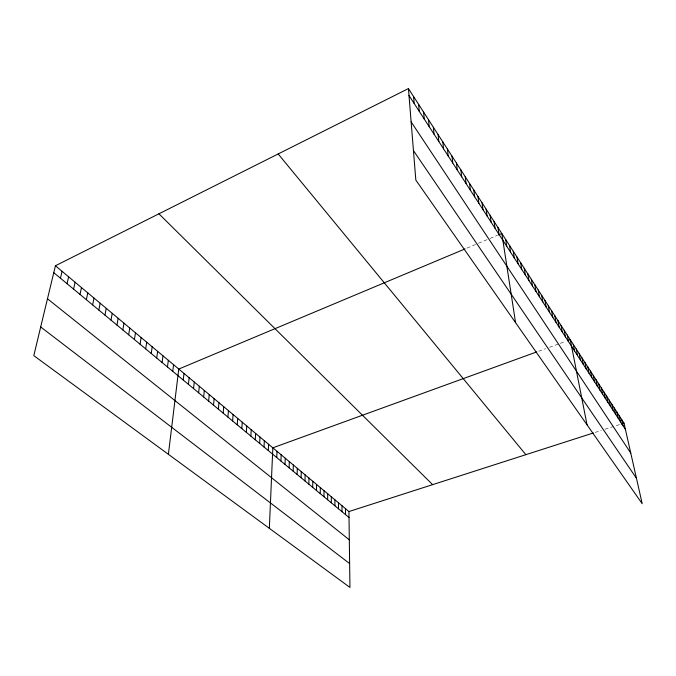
<?xml version="1.0" encoding="UTF-8"?>
<svg xmlns="http://www.w3.org/2000/svg" width="676" height="676" viewBox="0 0 676 676"><rect width="100%" height="100%" fill="white"/><g stroke="black" fill="none" stroke-linecap="round" stroke-linejoin="round"><path stroke-width="0.51" stroke-dasharray="3.38 2.54" d="M466.981 248.1L475.591 244.492M478.481 243.275L489.12 238.814M490.092 238.408L497.409 235.332M538.679 351.216L545.524 348.731M549.453 347.303L559.322 343.712M560.311 343.349L565.837 341.346M595.142 432.412L601.395 430.401M604.986 429.243L620.365 424.3"/><path stroke-width="1.01" d="M327.666 499.792L327.674 493.742M323.981 496.742L324.015 490.675M320.263 493.657L320.306 487.573M316.512 490.539L316.571 484.438M312.718 487.396L312.794 481.278M308.881 484.219L308.983 478.084M305.011 481.008L305.121 474.856M301.099 477.763L301.234 471.594M297.144 474.484L297.296 468.307M293.156 471.172L293.325 464.978M289.125 467.834L289.311 461.615M285.044 464.454L285.255 458.218M280.929 461.04L281.157 454.787M276.763 457.584L277.016 451.323M269.335 528.319L272.834 447.816L536.736 351.917M268.313 450.571L268.6 444.276M264.012 447.013L264.333 440.701M259.668 443.405L260.006 437.076M255.283 439.772L255.646 433.426M250.847 436.088L251.227 429.725M246.36 432.37L246.765 425.99M241.822 428.609L242.253 422.213M237.234 424.807L237.698 418.393M232.603 420.962L233.085 414.532M227.913 417.075L228.42 410.628M223.173 413.146L223.705 406.682M218.373 409.166L218.94 402.685M213.523 405.144L214.115 398.646M208.622 401.079L209.239 394.564M203.653 396.964L204.304 390.432M198.634 392.798L199.319 386.258M193.556 388.59L194.266 382.033M188.418 384.331L189.162 377.757M183.221 380.022L183.999 373.431M168.392 454.314L178.768 369.054L465.08 248.903M172.743 371.327L173.58 364.702M167.462 366.95L168.332 360.308M162.113 362.513L163.017 355.863M156.705 358.026L157.643 351.359M151.23 353.489L152.201 346.805M145.686 348.892L146.7 342.191M140.076 344.245L141.123 337.527M134.406 339.538L135.487 332.812M128.66 334.772L129.784 328.029M122.838 329.947L124.004 323.187M116.948 325.063L118.156 318.295M110.991 320.12L112.233 313.334M104.949 315.117L106.233 308.315M98.831 310.039L100.166 303.228M92.646 304.91L94.015 298.082M86.367 299.705L87.787 292.869M80.013 294.44L81.483 287.587M73.583 289.1L75.095 282.238M67.059 283.692L68.622 276.814M60.451 278.216L62.065 271.329M55.424 265.761L33.8 355.635L349.948 587.427L348.934 511.546L55.424 265.761L408.439 88.573L624.007 423.134L642.2 503.713L415.833 180.086L408.439 88.573M498.288 234.969L501.812 233.49L515.577 322.689M567.612 340.704L570.274 339.732L587.047 424.866M348.934 511.546L593.359 432.986M621.278 424.013L624.007 423.134M40.695 326.964L349.636 563.59M47.481 298.784L349.315 539.82M53.759 272.665L349.019 517.495M158.928 213.81L432.632 484.65M278.174 153.959L525.86 454.678M413.45 150.596L636.454 478.278M411.135 121.883L630.759 453.03M408.997 95.51L625.427 429.412M621.599 419.39L623.01 425.686M619.157 415.605L620.568 421.917M616.698 411.785L618.101 418.114M614.205 407.915L615.608 414.261M611.687 404.011L613.081 410.366M609.135 400.057L610.529 406.437M606.566 396.06L607.952 402.457M603.964 392.021L605.341 398.426M601.327 387.94L602.705 394.353M598.666 383.799L600.034 390.238M595.97 379.625L597.33 386.072M593.249 375.391L594.601 381.864M590.494 371.116L591.838 377.597M587.706 366.789L589.049 373.287M584.884 362.412L586.219 368.927M582.028 357.984L583.354 364.516M579.138 353.506L580.464 360.046M576.222 348.968L577.532 355.525M573.265 344.38L574.566 350.954M567.24 335.034L568.533 341.634M564.173 330.277L565.457 336.893M561.072 325.46L562.347 332.093M557.928 320.585L559.196 327.226M554.751 315.65L556.002 322.308M551.532 310.647L552.774 317.323M548.27 305.586L549.503 312.278M544.966 300.465L546.191 307.166M541.62 295.277L542.828 301.986M538.231 290.012L539.431 296.739M534.8 284.689L535.992 291.432M531.328 279.298L532.502 286.049M527.804 273.831L528.97 280.599M524.238 268.296L525.387 275.073M520.63 262.685L521.762 269.479M516.963 257.007L518.086 263.801M513.253 251.244L514.351 258.055M509.493 245.405L510.574 252.224M505.673 239.49L506.747 246.317M497.967 227.516L499.006 234.369M494.072 221.475L495.094 228.336M490.117 215.34L491.122 222.21M486.112 209.129L487.1 215.999M482.056 202.825L483.019 209.712M477.94 196.429L478.887 203.324M473.758 189.948L474.687 196.851M469.524 183.382L470.428 190.286M465.232 176.715L466.119 183.627M460.871 169.946L461.733 176.867M456.452 163.085L457.289 170.014M451.965 156.131L452.785 163.051M447.419 149.066L448.205 155.995M442.797 141.892L443.557 148.83M438.107 134.617L438.851 141.554M433.35 127.232L434.06 134.169M428.516 119.736L429.201 126.674M423.615 112.123L424.266 119.061M418.638 104.391L419.255 111.329M413.577 96.541L414.168 103.479M345.478 508.648L345.546 514.613M341.988 505.724L342.039 511.707M338.465 502.775L338.499 508.774M334.899 499.792L334.924 505.809M331.308 496.784L331.308 502.817"/></g></svg>
